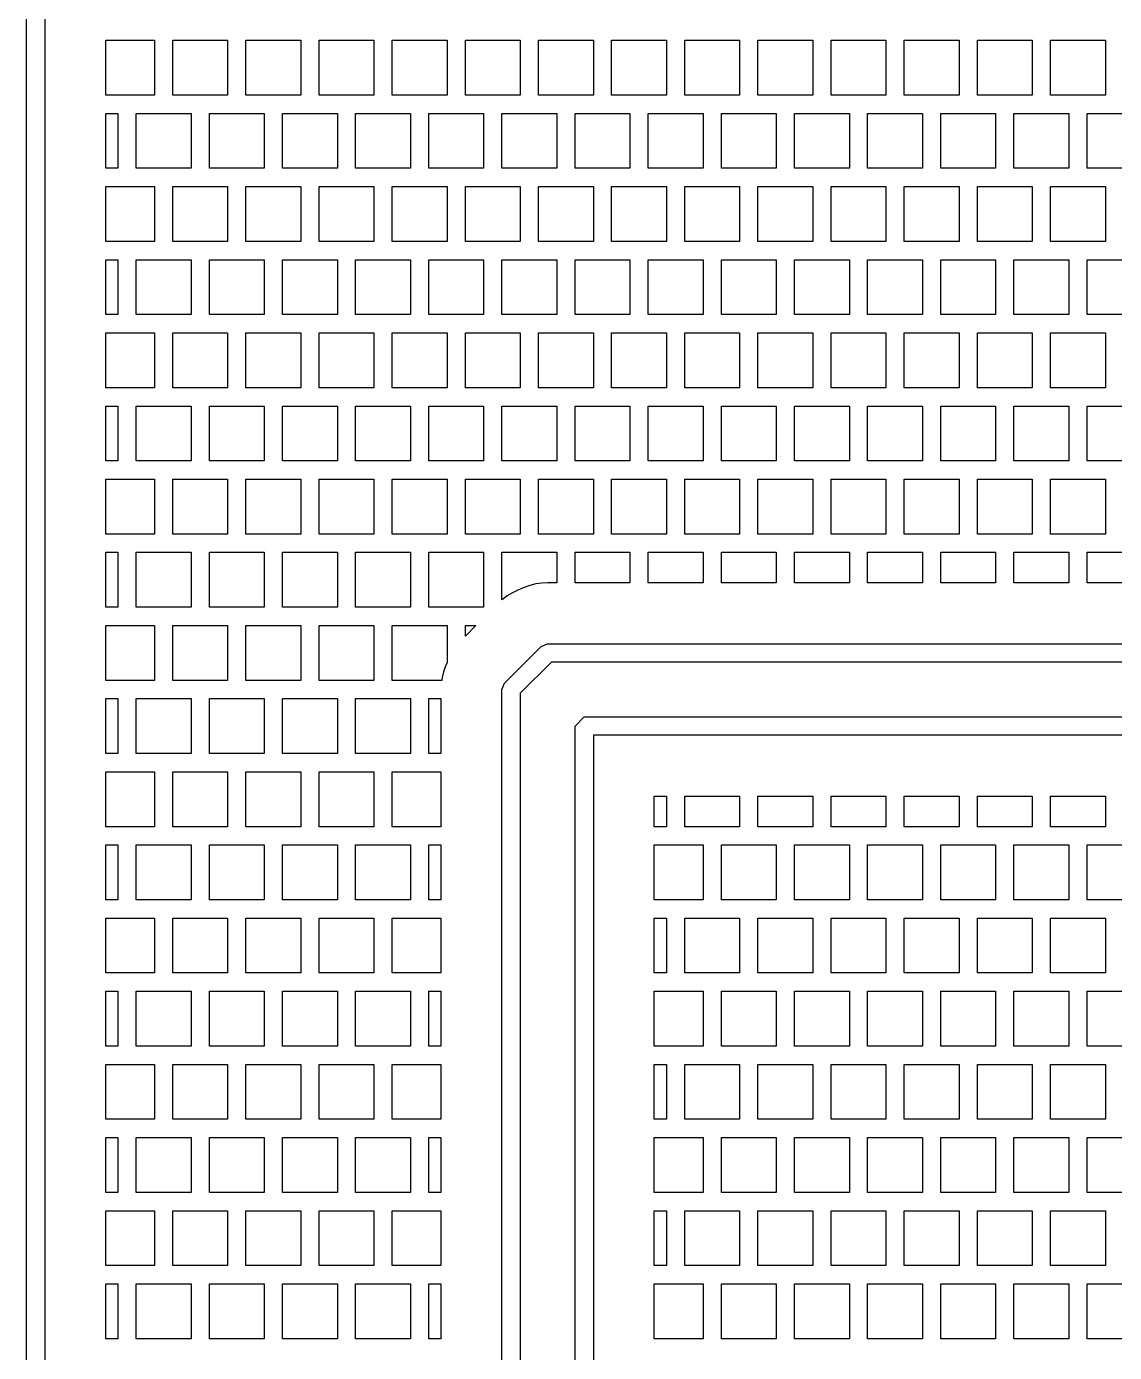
# Model space of a CAD drawing. Header units: metres. Extents: x 32 to 1978, y 32 to 1968.
# Drawn here: x 1022.5 to 1320, y 868.8 to 1231.2 of the extents above; entities that cross this region are included whole.
import ezdxf

# ---------------------------------------------------------------- set-up
doc = ezdxf.new("R2010")
doc.units = ezdxf.units.M

msp = doc.modelspace()

# ---------------------------------------------------------------- linework, layer by layer
for points in [[(1027.5, 1875.12), (1027.5, 408), (1022.5, 408), (1022.5, 1875.07)], [(1044.17, 1227.5), (1057.5, 1227.5), (1057.5, 1212.5), (1044.17, 1212.5), (1044.17, 1227.5), (1044.17, 1227.5)], [(1062.5, 1212.5), (1062.5, 1227.5), (1077.5, 1227.5), (1077.5, 1212.5), (1062.5, 1212.5), (1062.5, 1212.5)], [(1082.5, 1212.5), (1082.5, 1227.5), (1097.5, 1227.5), (1097.5, 1212.5), (1082.5, 1212.5), (1082.5, 1212.5)], [(1102.5, 1212.5), (1102.5, 1227.5), (1117.5, 1227.5), (1117.5, 1212.5), (1102.5, 1212.5), (1102.5, 1212.5)], [(1122.5, 1212.5), (1122.5, 1227.5), (1137.5, 1227.5), (1137.5, 1212.5), (1122.5, 1212.5), (1122.5, 1212.5)], [(1142.5, 1212.5), (1142.5, 1227.5), (1157.5, 1227.5), (1157.5, 1212.5), (1142.5, 1212.5), (1142.5, 1212.5)], [(1162.5, 1212.5), (1162.5, 1227.5), (1177.5, 1227.5), (1177.5, 1212.5), (1162.5, 1212.5), (1162.5, 1212.5)], [(1182.5, 1212.5), (1182.5, 1227.5), (1197.5, 1227.5), (1197.5, 1212.5), (1182.5, 1212.5), (1182.5, 1212.5)], [(1202.5, 1212.5), (1202.5, 1227.5), (1217.5, 1227.5), (1217.5, 1212.5), (1202.5, 1212.5), (1202.5, 1212.5)], [(1222.5, 1212.5), (1222.5, 1227.5), (1237.5, 1227.5), (1237.5, 1212.5), (1222.5, 1212.5), (1222.5, 1212.5)], [(1242.5, 1212.5), (1242.5, 1227.5), (1257.5, 1227.5), (1257.5, 1212.5), (1242.5, 1212.5), (1242.5, 1212.5)], [(1262.5, 1212.5), (1262.5, 1227.5), (1277.5, 1227.5), (1277.5, 1212.5), (1262.5, 1212.5), (1262.5, 1212.5)], [(1282.5, 1212.5), (1282.5, 1227.5), (1297.5, 1227.5), (1297.5, 1212.5), (1282.5, 1212.5), (1282.5, 1212.5)], [(1302.5, 1212.5), (1302.5, 1227.5), (1317.5, 1227.5), (1317.5, 1212.5), (1302.5, 1212.5), (1302.5, 1212.5)], [(1044.17, 1207.5), (1047.5, 1207.5), (1047.5, 1192.5), (1044.17, 1192.5), (1044.17, 1207.5), (1044.17, 1207.5)], [(1052.5, 1192.5), (1052.5, 1207.5), (1067.5, 1207.5), (1067.5, 1192.5), (1052.5, 1192.5), (1052.5, 1192.5)], [(1072.5, 1192.5), (1072.5, 1207.5), (1087.5, 1207.5), (1087.5, 1192.5), (1072.5, 1192.5), (1072.5, 1192.5)], [(1092.5, 1192.5), (1092.5, 1207.5), (1107.5, 1207.5), (1107.5, 1192.5), (1092.5, 1192.5), (1092.5, 1192.5)], [(1112.5, 1192.5), (1112.5, 1207.5), (1127.5, 1207.5), (1127.5, 1192.5), (1112.5, 1192.5), (1112.5, 1192.5)], [(1132.5, 1192.5), (1132.5, 1207.5), (1147.5, 1207.5), (1147.5, 1192.5), (1132.5, 1192.5), (1132.5, 1192.5)], [(1152.5, 1192.5), (1152.5, 1207.5), (1167.5, 1207.5), (1167.5, 1192.5), (1152.5, 1192.5), (1152.5, 1192.5)], [(1172.5, 1192.5), (1172.5, 1207.5), (1187.5, 1207.5), (1187.5, 1192.5), (1172.5, 1192.5), (1172.5, 1192.5)], [(1192.5, 1192.5), (1192.5, 1207.5), (1207.5, 1207.5), (1207.5, 1192.5), (1192.5, 1192.5), (1192.5, 1192.5)], [(1212.5, 1192.5), (1212.5, 1207.5), (1227.5, 1207.5), (1227.5, 1192.5), (1212.5, 1192.5), (1212.5, 1192.5)], [(1232.5, 1192.5), (1232.5, 1207.5), (1247.5, 1207.5), (1247.5, 1192.5), (1232.5, 1192.5), (1232.5, 1192.5)], [(1252.5, 1192.5), (1252.5, 1207.5), (1267.5, 1207.5), (1267.5, 1192.5), (1252.5, 1192.5), (1252.5, 1192.5)], [(1272.5, 1192.5), (1272.5, 1207.5), (1287.5, 1207.5), (1287.5, 1192.5), (1272.5, 1192.5), (1272.5, 1192.5)], [(1292.5, 1192.5), (1292.5, 1207.5), (1307.5, 1207.5), (1307.5, 1192.5), (1292.5, 1192.5), (1292.5, 1192.5)], [(1312.5, 1192.5), (1312.5, 1207.5), (1327.5, 1207.5), (1327.5, 1192.5), (1312.5, 1192.5), (1312.5, 1192.5)], [(1044.17, 1187.5), (1057.5, 1187.5), (1057.5, 1172.5), (1044.17, 1172.5), (1044.17, 1187.5), (1044.17, 1187.5)], [(1062.5, 1172.5), (1062.5, 1187.5), (1077.5, 1187.5), (1077.5, 1172.5), (1062.5, 1172.5), (1062.5, 1172.5)], [(1082.5, 1172.5), (1082.5, 1187.5), (1097.5, 1187.5), (1097.5, 1172.5), (1082.5, 1172.5), (1082.5, 1172.5)], [(1102.5, 1172.5), (1102.5, 1187.5), (1117.5, 1187.5), (1117.5, 1172.5), (1102.5, 1172.5), (1102.5, 1172.5)], [(1122.5, 1172.5), (1122.5, 1187.5), (1137.5, 1187.5), (1137.5, 1172.5), (1122.5, 1172.5), (1122.5, 1172.5)], [(1142.5, 1172.5), (1142.5, 1187.5), (1157.5, 1187.5), (1157.5, 1172.5), (1142.5, 1172.5), (1142.5, 1172.5)], [(1162.5, 1172.5), (1162.5, 1187.5), (1177.5, 1187.5), (1177.5, 1172.5), (1162.5, 1172.5), (1162.5, 1172.5)], [(1182.5, 1172.5), (1182.5, 1187.5), (1197.5, 1187.5), (1197.5, 1172.5), (1182.5, 1172.5), (1182.5, 1172.5)], [(1202.5, 1172.5), (1202.5, 1187.5), (1217.5, 1187.5), (1217.5, 1172.5), (1202.5, 1172.5), (1202.5, 1172.5)], [(1222.5, 1172.5), (1222.5, 1187.5), (1237.5, 1187.5), (1237.5, 1172.5), (1222.5, 1172.5), (1222.5, 1172.5)], [(1242.5, 1172.5), (1242.5, 1187.5), (1257.5, 1187.5), (1257.5, 1172.5), (1242.5, 1172.5), (1242.5, 1172.5)], [(1262.5, 1172.5), (1262.5, 1187.5), (1277.5, 1187.5), (1277.5, 1172.5), (1262.5, 1172.5), (1262.5, 1172.5)], [(1282.5, 1172.5), (1282.5, 1187.5), (1297.5, 1187.5), (1297.5, 1172.5), (1282.5, 1172.5), (1282.5, 1172.5)], [(1302.5, 1172.5), (1302.5, 1187.5), (1317.5, 1187.5), (1317.5, 1172.5), (1302.5, 1172.5), (1302.5, 1172.5)], [(1044.17, 1167.5), (1047.5, 1167.5), (1047.5, 1152.5), (1044.17, 1152.5), (1044.17, 1167.5), (1044.17, 1167.5)], [(1052.5, 1152.5), (1052.5, 1167.5), (1067.5, 1167.5), (1067.5, 1152.5), (1052.5, 1152.5), (1052.5, 1152.5)], [(1072.5, 1152.5), (1072.5, 1167.5), (1087.5, 1167.5), (1087.5, 1152.5), (1072.5, 1152.5), (1072.5, 1152.5)], [(1092.5, 1152.5), (1092.5, 1167.5), (1107.5, 1167.5), (1107.5, 1152.5), (1092.5, 1152.5), (1092.5, 1152.5)], [(1112.5, 1152.5), (1112.5, 1167.5), (1127.5, 1167.5), (1127.5, 1152.5), (1112.5, 1152.5), (1112.5, 1152.5)], [(1132.5, 1152.5), (1132.5, 1167.5), (1147.5, 1167.5), (1147.5, 1152.5), (1132.5, 1152.5), (1132.5, 1152.5)], [(1152.5, 1152.5), (1152.5, 1167.5), (1167.5, 1167.5), (1167.5, 1152.5), (1152.5, 1152.5), (1152.5, 1152.5)], [(1172.5, 1152.5), (1172.5, 1167.5), (1187.5, 1167.5), (1187.5, 1152.5), (1172.5, 1152.5), (1172.5, 1152.5)], [(1192.5, 1152.5), (1192.5, 1167.5), (1207.5, 1167.5), (1207.5, 1152.5), (1192.5, 1152.5), (1192.5, 1152.5)], [(1212.5, 1152.5), (1212.5, 1167.5), (1227.5, 1167.5), (1227.5, 1152.5), (1212.5, 1152.5), (1212.5, 1152.5)], [(1232.5, 1152.5), (1232.5, 1167.5), (1247.5, 1167.5), (1247.5, 1152.5), (1232.5, 1152.5), (1232.5, 1152.5)], [(1252.5, 1152.5), (1252.5, 1167.5), (1267.5, 1167.5), (1267.5, 1152.5), (1252.5, 1152.5), (1252.5, 1152.5)], [(1272.5, 1152.5), (1272.5, 1167.5), (1287.5, 1167.5), (1287.5, 1152.5), (1272.5, 1152.5), (1272.5, 1152.5)], [(1292.5, 1152.5), (1292.5, 1167.5), (1307.5, 1167.5), (1307.5, 1152.5), (1292.5, 1152.5), (1292.5, 1152.5)], [(1312.5, 1152.5), (1312.5, 1167.5), (1327.5, 1167.5), (1327.5, 1152.5), (1312.5, 1152.5), (1312.5, 1152.5)], [(1044.17, 1147.5), (1057.5, 1147.5), (1057.5, 1132.5), (1044.17, 1132.5), (1044.17, 1147.5), (1044.17, 1147.5)], [(1062.5, 1132.5), (1062.5, 1147.5), (1077.5, 1147.5), (1077.5, 1132.5), (1062.5, 1132.5), (1062.5, 1132.5)], [(1082.5, 1132.5), (1082.5, 1147.5), (1097.5, 1147.5), (1097.5, 1132.5), (1082.5, 1132.5), (1082.5, 1132.5)], [(1102.5, 1132.5), (1102.5, 1147.5), (1117.5, 1147.5), (1117.5, 1132.5), (1102.5, 1132.5), (1102.5, 1132.5)], [(1122.5, 1132.5), (1122.5, 1147.5), (1137.5, 1147.5), (1137.5, 1132.5), (1122.5, 1132.5), (1122.5, 1132.5)], [(1142.5, 1132.5), (1142.5, 1147.5), (1157.5, 1147.5), (1157.5, 1132.5), (1142.5, 1132.5), (1142.5, 1132.5)], [(1162.5, 1132.5), (1162.5, 1147.5), (1177.5, 1147.5), (1177.5, 1132.5), (1162.5, 1132.5), (1162.5, 1132.5)], [(1182.5, 1132.5), (1182.5, 1147.5), (1197.5, 1147.5), (1197.5, 1132.5), (1182.5, 1132.5), (1182.5, 1132.5)], [(1202.5, 1132.5), (1202.5, 1147.5), (1217.5, 1147.5), (1217.5, 1132.5), (1202.5, 1132.5), (1202.5, 1132.5)], [(1222.5, 1132.5), (1222.5, 1147.5), (1237.5, 1147.5), (1237.5, 1132.5), (1222.5, 1132.5), (1222.5, 1132.5)], [(1242.5, 1132.5), (1242.5, 1147.5), (1257.5, 1147.5), (1257.5, 1132.5), (1242.5, 1132.5), (1242.5, 1132.5)], [(1262.5, 1132.5), (1262.5, 1147.5), (1277.5, 1147.5), (1277.5, 1132.5), (1262.5, 1132.5), (1262.5, 1132.5)], [(1282.5, 1132.5), (1282.5, 1147.5), (1297.5, 1147.5), (1297.5, 1132.5), (1282.5, 1132.5), (1282.5, 1132.5)], [(1302.5, 1132.5), (1302.5, 1147.5), (1317.5, 1147.5), (1317.5, 1132.5), (1302.5, 1132.5), (1302.5, 1132.5)], [(1044.17, 1127.5), (1047.5, 1127.5), (1047.5, 1112.5), (1044.17, 1112.5), (1044.17, 1127.5), (1044.17, 1127.5)], [(1052.5, 1112.5), (1052.5, 1127.5), (1067.5, 1127.5), (1067.5, 1112.5), (1052.5, 1112.5), (1052.5, 1112.5)], [(1072.5, 1112.5), (1072.5, 1127.5), (1087.5, 1127.5), (1087.5, 1112.5), (1072.5, 1112.5), (1072.5, 1112.5)], [(1092.5, 1112.5), (1092.5, 1127.5), (1107.5, 1127.5), (1107.5, 1112.5), (1092.5, 1112.5), (1092.5, 1112.5)], [(1112.5, 1112.5), (1112.5, 1127.5), (1127.5, 1127.5), (1127.5, 1112.5), (1112.5, 1112.5), (1112.5, 1112.5)], [(1132.5, 1112.5), (1132.5, 1127.5), (1147.5, 1127.5), (1147.5, 1112.5), (1132.5, 1112.5), (1132.5, 1112.5)], [(1152.5, 1112.5), (1152.5, 1127.5), (1167.5, 1127.5), (1167.5, 1112.5), (1152.5, 1112.5), (1152.5, 1112.5)], [(1172.5, 1112.5), (1172.5, 1127.5), (1187.5, 1127.5), (1187.5, 1112.5), (1172.5, 1112.5), (1172.5, 1112.5)], [(1192.5, 1112.5), (1192.5, 1127.5), (1207.5, 1127.5), (1207.5, 1112.5), (1192.5, 1112.5), (1192.5, 1112.5)], [(1212.5, 1112.5), (1212.5, 1127.5), (1227.5, 1127.5), (1227.5, 1112.5), (1212.5, 1112.5), (1212.5, 1112.5)], [(1232.5, 1112.5), (1232.5, 1127.5), (1247.5, 1127.5), (1247.5, 1112.5), (1232.5, 1112.5), (1232.5, 1112.5)], [(1252.5, 1112.5), (1252.5, 1127.5), (1267.5, 1127.5), (1267.5, 1112.5), (1252.5, 1112.5), (1252.5, 1112.5)], [(1272.5, 1112.5), (1272.5, 1127.5), (1287.5, 1127.5), (1287.5, 1112.5), (1272.5, 1112.5), (1272.5, 1112.5)], [(1292.5, 1112.5), (1292.5, 1127.5), (1307.5, 1127.5), (1307.5, 1112.5), (1292.5, 1112.5), (1292.5, 1112.5)], [(1312.5, 1112.5), (1312.5, 1127.5), (1327.5, 1127.5), (1327.5, 1112.5), (1312.5, 1112.5), (1312.5, 1112.5)], [(1044.17, 1107.5), (1057.5, 1107.5), (1057.5, 1092.5), (1044.17, 1092.5), (1044.17, 1107.5), (1044.17, 1107.5)], [(1062.5, 1092.5), (1062.5, 1107.5), (1077.5, 1107.5), (1077.5, 1092.5), (1062.5, 1092.5), (1062.5, 1092.5)], [(1082.5, 1092.5), (1082.5, 1107.5), (1097.5, 1107.5), (1097.5, 1092.5), (1082.5, 1092.5), (1082.5, 1092.5)], [(1102.5, 1092.5), (1102.5, 1107.5), (1117.5, 1107.5), (1117.5, 1092.5), (1102.5, 1092.5), (1102.5, 1092.5)], [(1122.5, 1092.5), (1122.5, 1107.5), (1137.5, 1107.5), (1137.5, 1092.5), (1122.5, 1092.5), (1122.5, 1092.5)], [(1142.5, 1092.5), (1142.5, 1107.5), (1157.5, 1107.5), (1157.5, 1092.5), (1142.5, 1092.5), (1142.5, 1092.5)], [(1162.5, 1092.5), (1162.5, 1107.5), (1177.5, 1107.5), (1177.5, 1092.5), (1162.5, 1092.5), (1162.5, 1092.5)], [(1182.5, 1092.5), (1182.5, 1107.5), (1197.5, 1107.5), (1197.5, 1092.5), (1182.5, 1092.5), (1182.5, 1092.5)], [(1202.5, 1092.5), (1202.5, 1107.5), (1217.5, 1107.5), (1217.5, 1092.5), (1202.5, 1092.5), (1202.5, 1092.5)], [(1222.5, 1092.5), (1222.5, 1107.5), (1237.5, 1107.5), (1237.5, 1092.5), (1222.5, 1092.5), (1222.5, 1092.5)], [(1242.5, 1092.5), (1242.5, 1107.5), (1257.5, 1107.5), (1257.5, 1092.5), (1242.5, 1092.5), (1242.5, 1092.5)], [(1262.5, 1092.5), (1262.5, 1107.5), (1277.5, 1107.5), (1277.5, 1092.5), (1262.5, 1092.5), (1262.5, 1092.5)], [(1282.5, 1092.5), (1282.5, 1107.5), (1297.5, 1107.5), (1297.5, 1092.5), (1282.5, 1092.5), (1282.5, 1092.5)], [(1302.5, 1092.5), (1302.5, 1107.5), (1317.5, 1107.5), (1317.5, 1092.5), (1302.5, 1092.5), (1302.5, 1092.5)], [(1044.17, 1087.5), (1047.5, 1087.5), (1047.5, 1072.5), (1044.17, 1072.5), (1044.17, 1087.5), (1044.17, 1087.5)], [(1052.5, 1072.5), (1052.5, 1087.5), (1067.5, 1087.5), (1067.5, 1072.5), (1052.5, 1072.5), (1052.5, 1072.5)], [(1072.5, 1072.5), (1072.5, 1087.5), (1087.5, 1087.5), (1087.5, 1072.5), (1072.5, 1072.5), (1072.5, 1072.5)], [(1092.5, 1072.5), (1092.5, 1087.5), (1107.5, 1087.5), (1107.5, 1072.5), (1092.5, 1072.5), (1092.5, 1072.5)], [(1112.5, 1072.5), (1112.5, 1087.5), (1127.5, 1087.5), (1127.5, 1072.5), (1112.5, 1072.5), (1112.5, 1072.5)], [(1132.5, 1072.5), (1132.5, 1087.5), (1147.5, 1087.5), (1147.5, 1072.5), (1132.5, 1072.5), (1132.5, 1072.5)], [(1152.5, 1074.51), (1152.5, 1087.5), (1167.5, 1087.5), (1167.5, 1079.17), (1165, 1079.17), (1163.37, 1079.09), (1161.75, 1078.85), (1160.16, 1078.45), (1158.62, 1077.9), (1156.85, 1077.17), (1155.38, 1076.47), (1153.97, 1075.63), (1152.66, 1074.65), (1152.5, 1074.51), (1152.5, 1074.51)], [(1172.5, 1079.17), (1172.5, 1087.5), (1187.5, 1087.5), (1187.5, 1079.17), (1172.5, 1079.17), (1172.5, 1079.17)], [(1192.5, 1079.17), (1192.5, 1087.5), (1207.5, 1087.5), (1207.5, 1079.17), (1192.5, 1079.17), (1192.5, 1079.17)], [(1212.5, 1079.17), (1212.5, 1087.5), (1227.5, 1087.5), (1227.5, 1079.17), (1212.5, 1079.17), (1212.5, 1079.17)], [(1232.5, 1079.17), (1232.5, 1087.5), (1247.5, 1087.5), (1247.5, 1079.17), (1232.5, 1079.17), (1232.5, 1079.17)], [(1252.5, 1079.17), (1252.5, 1087.5), (1267.5, 1087.5), (1267.5, 1079.17), (1252.5, 1079.17), (1252.5, 1079.17)], [(1272.5, 1079.17), (1272.5, 1087.5), (1287.5, 1087.5), (1287.5, 1079.17), (1272.5, 1079.17), (1272.5, 1079.17)], [(1292.5, 1079.17), (1292.5, 1087.5), (1307.5, 1087.5), (1307.5, 1079.17), (1292.5, 1079.17), (1292.5, 1079.17)], [(1312.5, 1079.17), (1312.5, 1087.5), (1327.5, 1087.5), (1327.5, 1079.17), (1312.5, 1079.17), (1312.5, 1079.17)], [(1044.17, 1067.5), (1057.5, 1067.5), (1057.5, 1052.5), (1044.17, 1052.5), (1044.17, 1067.5), (1044.17, 1067.5)], [(1062.5, 1052.5), (1062.5, 1067.5), (1077.5, 1067.5), (1077.5, 1052.5), (1062.5, 1052.5), (1062.5, 1052.5)], [(1082.5, 1052.5), (1082.5, 1067.5), (1097.5, 1067.5), (1097.5, 1052.5), (1082.5, 1052.5), (1082.5, 1052.5)], [(1102.5, 1052.5), (1102.5, 1067.5), (1117.5, 1067.5), (1117.5, 1052.5), (1102.5, 1052.5), (1102.5, 1052.5)], [(1122.5, 1052.5), (1122.5, 1067.5), (1137.5, 1067.5), (1137.5, 1057.34), (1137.1, 1056.38), (1136.55, 1054.84), (1136.15, 1053.25), (1136.04, 1052.5), (1122.5, 1052.5), (1122.5, 1052.5)], [(1142.5, 1064.61), (1142.5, 1067.5), (1145.39, 1067.5), (1142.5, 1064.61), (1142.5, 1064.61)], [(1152.5, 1050), (1153.23, 1051.77), (1163.23, 1061.77), (1165, 1062.5), (1450, 1062.5), (1450, 1057.5), (1166.04, 1057.5), (1157.5, 1048.96), (1157.5, 811), (1152.5, 811), (1152.5, 1050), (1152.5, 1050)], [(1044.17, 1047.5), (1047.5, 1047.5), (1047.5, 1032.5), (1044.17, 1032.5), (1044.17, 1047.5), (1044.17, 1047.5)], [(1052.5, 1032.5), (1052.5, 1047.5), (1067.5, 1047.5), (1067.5, 1032.5), (1052.5, 1032.5), (1052.5, 1032.5)], [(1072.5, 1032.5), (1072.5, 1047.5), (1087.5, 1047.5), (1087.5, 1032.5), (1072.5, 1032.5), (1072.5, 1032.5)], [(1092.5, 1032.5), (1092.5, 1047.5), (1107.5, 1047.5), (1107.5, 1032.5), (1092.5, 1032.5), (1092.5, 1032.5)], [(1112.5, 1032.5), (1112.5, 1047.5), (1127.5, 1047.5), (1127.5, 1032.5), (1112.5, 1032.5), (1112.5, 1032.5)], [(1132.5, 1032.5), (1132.5, 1047.5), (1135.83, 1047.5), (1135.83, 1032.5), (1132.5, 1032.5), (1132.5, 1032.5)], [(1177.5, 1037.5), (1177.5, 811), (1172.5, 811), (1172.5, 1040), (1175, 1042.5), (1450, 1042.5), (1450, 1037.5), (1177.5, 1037.5), (1177.5, 1037.5)], [(1044.17, 1027.5), (1057.5, 1027.5), (1057.5, 1012.5), (1044.17, 1012.5), (1044.17, 1027.5), (1044.17, 1027.5)], [(1062.5, 1012.5), (1062.5, 1027.5), (1077.5, 1027.5), (1077.5, 1012.5), (1062.5, 1012.5), (1062.5, 1012.5)], [(1082.5, 1012.5), (1082.5, 1027.5), (1097.5, 1027.5), (1097.5, 1012.5), (1082.5, 1012.5), (1082.5, 1012.5)], [(1102.5, 1012.5), (1102.5, 1027.5), (1117.5, 1027.5), (1117.5, 1012.5), (1102.5, 1012.5), (1102.5, 1012.5)], [(1122.5, 1012.5), (1122.5, 1027.5), (1135.83, 1027.5), (1135.83, 1012.5), (1122.5, 1012.5), (1122.5, 1012.5)], [(1197.5, 1020.83), (1197.5, 1012.5), (1194.17, 1012.5), (1194.17, 1020.83), (1197.5, 1020.83), (1197.5, 1020.83)], [(1197.5, 1020.83), (1197.5, 1012.5), (1194.17, 1012.5), (1194.17, 1020.83), (1197.5, 1020.83), (1197.5, 1020.83)], [(1197.5, 1020.83), (1197.5, 1012.5), (1194.17, 1012.5), (1194.17, 1020.83), (1197.5, 1020.83), (1197.5, 1020.83)], [(1202.5, 1012.5), (1202.5, 1020.83), (1217.5, 1020.83), (1217.5, 1012.5), (1202.5, 1012.5), (1202.5, 1012.5)], [(1202.5, 1012.5), (1202.5, 1020.83), (1217.5, 1020.83), (1217.5, 1012.5), (1202.5, 1012.5), (1202.5, 1012.5)], [(1202.5, 1012.5), (1202.5, 1020.83), (1217.5, 1020.83), (1217.5, 1012.5), (1202.5, 1012.5), (1202.5, 1012.5)], [(1222.5, 1012.5), (1222.5, 1020.83), (1237.5, 1020.83), (1237.5, 1012.5), (1222.5, 1012.5), (1222.5, 1012.5)], [(1222.5, 1012.5), (1222.5, 1020.83), (1237.5, 1020.83), (1237.5, 1012.5), (1222.5, 1012.5), (1222.5, 1012.5)], [(1222.5, 1012.5), (1222.5, 1020.83), (1237.5, 1020.83), (1237.5, 1012.5), (1222.5, 1012.5), (1222.5, 1012.5)], [(1242.5, 1012.5), (1242.5, 1020.83), (1257.5, 1020.83), (1257.5, 1012.5), (1242.5, 1012.5), (1242.5, 1012.5)], [(1242.5, 1012.5), (1242.5, 1020.83), (1257.5, 1020.83), (1257.5, 1012.5), (1242.5, 1012.5), (1242.5, 1012.5)], [(1242.5, 1012.5), (1242.5, 1020.83), (1257.5, 1020.83), (1257.5, 1012.5), (1242.5, 1012.5), (1242.5, 1012.5)], [(1262.5, 1012.5), (1262.5, 1020.83), (1277.5, 1020.83), (1277.5, 1012.5), (1262.5, 1012.5), (1262.5, 1012.5)], [(1262.5, 1012.5), (1262.5, 1020.83), (1277.5, 1020.83), (1277.5, 1012.5), (1262.5, 1012.5), (1262.5, 1012.5)], [(1262.5, 1012.5), (1262.5, 1020.83), (1277.5, 1020.83), (1277.5, 1012.5), (1262.5, 1012.5), (1262.5, 1012.5)], [(1282.5, 1012.5), (1282.5, 1020.83), (1297.5, 1020.83), (1297.5, 1012.5), (1282.5, 1012.5), (1282.5, 1012.5)], [(1282.5, 1012.5), (1282.5, 1020.83), (1297.5, 1020.83), (1297.5, 1012.5), (1282.5, 1012.5), (1282.5, 1012.5)], [(1282.5, 1012.5), (1282.5, 1020.83), (1297.5, 1020.83), (1297.5, 1012.5), (1282.5, 1012.5), (1282.5, 1012.5)], [(1302.5, 1012.5), (1302.5, 1020.83), (1317.5, 1020.83), (1317.5, 1012.5), (1302.5, 1012.5), (1302.5, 1012.5)], [(1302.5, 1012.5), (1302.5, 1020.83), (1317.5, 1020.83), (1317.5, 1012.5), (1302.5, 1012.5), (1302.5, 1012.5)], [(1302.5, 1012.5), (1302.5, 1020.83), (1317.5, 1020.83), (1317.5, 1012.5), (1302.5, 1012.5), (1302.5, 1012.5)], [(1044.17, 1007.5), (1047.5, 1007.5), (1047.5, 992.5), (1044.17, 992.5), (1044.17, 1007.5), (1044.17, 1007.5)], [(1052.5, 992.5), (1052.5, 1007.5), (1067.5, 1007.5), (1067.5, 992.5), (1052.5, 992.5), (1052.5, 992.5)], [(1072.5, 992.5), (1072.5, 1007.5), (1087.5, 1007.5), (1087.5, 992.5), (1072.5, 992.5), (1072.5, 992.5)], [(1092.5, 992.5), (1092.5, 1007.5), (1107.5, 1007.5), (1107.5, 992.5), (1092.5, 992.5), (1092.5, 992.5)], [(1112.5, 992.5), (1112.5, 1007.5), (1127.5, 1007.5), (1127.5, 992.5), (1112.5, 992.5), (1112.5, 992.5)], [(1132.5, 992.5), (1132.5, 1007.5), (1135.83, 1007.5), (1135.83, 992.5), (1132.5, 992.5), (1132.5, 992.5)], [(1132.5, 992.5), (1132.5, 1007.5), (1135.83, 1007.5), (1135.83, 992.5), (1132.5, 992.5), (1132.5, 992.5)], [(1194.17, 1007.5), (1207.5, 1007.5), (1207.5, 992.5), (1194.17, 992.5), (1194.17, 1007.5), (1194.17, 1007.5)], [(1212.5, 992.5), (1212.5, 1007.5), (1227.5, 1007.5), (1227.5, 992.5), (1212.5, 992.5), (1212.5, 992.5)], [(1232.5, 992.5), (1232.5, 1007.5), (1247.5, 1007.5), (1247.5, 992.5), (1232.5, 992.5), (1232.5, 992.5)], [(1252.5, 992.5), (1252.5, 1007.5), (1267.5, 1007.5), (1267.5, 992.5), (1252.5, 992.5), (1252.5, 992.5)], [(1272.5, 992.5), (1272.5, 1007.5), (1287.5, 1007.5), (1287.5, 992.5), (1272.5, 992.5), (1272.5, 992.5)], [(1292.5, 992.5), (1292.5, 1007.5), (1307.5, 1007.5), (1307.5, 992.5), (1292.5, 992.5), (1292.5, 992.5)], [(1312.5, 992.5), (1312.5, 1007.5), (1327.5, 1007.5), (1327.5, 992.5), (1312.5, 992.5), (1312.5, 992.5)], [(1044.17, 987.5), (1057.5, 987.5), (1057.5, 972.5), (1044.17, 972.5), (1044.17, 987.5), (1044.17, 987.5)], [(1062.5, 972.5), (1062.5, 987.5), (1077.5, 987.5), (1077.5, 972.5), (1062.5, 972.5), (1062.5, 972.5)], [(1082.5, 972.5), (1082.5, 987.5), (1097.5, 987.5), (1097.5, 972.5), (1082.5, 972.5), (1082.5, 972.5)], [(1102.5, 972.5), (1102.5, 987.5), (1117.5, 987.5), (1117.5, 972.5), (1102.5, 972.5), (1102.5, 972.5)], [(1122.5, 972.5), (1122.5, 987.5), (1135.83, 987.5), (1135.83, 972.5), (1122.5, 972.5), (1122.5, 972.5)], [(1194.17, 987.5), (1197.5, 987.5), (1197.5, 972.5), (1194.17, 972.5), (1194.17, 987.5), (1194.17, 987.5)], [(1194.17, 987.5), (1197.5, 987.5), (1197.5, 972.5), (1194.17, 972.5), (1194.17, 987.5), (1194.17, 987.5)], [(1202.5, 972.5), (1202.5, 987.5), (1217.5, 987.5), (1217.5, 972.5), (1202.5, 972.5), (1202.5, 972.5)], [(1222.5, 972.5), (1222.5, 987.5), (1237.5, 987.5), (1237.5, 972.5), (1222.5, 972.5), (1222.5, 972.5)], [(1242.5, 972.5), (1242.5, 987.5), (1257.5, 987.5), (1257.5, 972.5), (1242.5, 972.5), (1242.5, 972.5)], [(1262.5, 972.5), (1262.5, 987.5), (1277.5, 987.5), (1277.5, 972.5), (1262.5, 972.5), (1262.5, 972.5)], [(1282.5, 972.5), (1282.5, 987.5), (1297.5, 987.5), (1297.5, 972.5), (1282.5, 972.5), (1282.5, 972.5)], [(1302.5, 972.5), (1302.5, 987.5), (1317.5, 987.5), (1317.5, 972.5), (1302.5, 972.5), (1302.5, 972.5)], [(1044.17, 967.5), (1047.5, 967.5), (1047.5, 952.5), (1044.17, 952.5), (1044.17, 967.5), (1044.17, 967.5)], [(1052.5, 952.5), (1052.5, 967.5), (1067.5, 967.5), (1067.5, 952.5), (1052.5, 952.5), (1052.5, 952.5)], [(1072.5, 952.5), (1072.5, 967.5), (1087.5, 967.5), (1087.5, 952.5), (1072.5, 952.5), (1072.5, 952.5)], [(1092.5, 952.5), (1092.5, 967.5), (1107.5, 967.5), (1107.5, 952.5), (1092.5, 952.5), (1092.5, 952.5)], [(1112.5, 952.5), (1112.5, 967.5), (1127.5, 967.5), (1127.5, 952.5), (1112.5, 952.5), (1112.5, 952.5)], [(1132.5, 952.5), (1132.5, 967.5), (1135.83, 967.5), (1135.83, 952.5), (1132.5, 952.5), (1132.5, 952.5)], [(1132.5, 952.5), (1132.5, 967.5), (1135.83, 967.5), (1135.83, 952.5), (1132.5, 952.5), (1132.5, 952.5)], [(1194.17, 967.5), (1207.5, 967.5), (1207.5, 952.5), (1194.17, 952.5), (1194.17, 967.5), (1194.17, 967.5)], [(1212.5, 952.5), (1212.5, 967.5), (1227.5, 967.5), (1227.5, 952.5), (1212.5, 952.5), (1212.5, 952.5)], [(1232.5, 952.5), (1232.5, 967.5), (1247.5, 967.5), (1247.5, 952.5), (1232.5, 952.5), (1232.5, 952.5)], [(1252.5, 952.5), (1252.5, 967.5), (1267.5, 967.5), (1267.5, 952.5), (1252.5, 952.5), (1252.5, 952.5)], [(1272.5, 952.5), (1272.5, 967.5), (1287.5, 967.5), (1287.5, 952.5), (1272.5, 952.5), (1272.5, 952.5)], [(1292.5, 952.5), (1292.5, 967.5), (1307.5, 967.5), (1307.5, 952.5), (1292.5, 952.5), (1292.5, 952.5)], [(1312.5, 952.5), (1312.5, 967.5), (1327.5, 967.5), (1327.5, 952.5), (1312.5, 952.5), (1312.5, 952.5)], [(1044.17, 947.5), (1057.5, 947.5), (1057.5, 932.5), (1044.17, 932.5), (1044.17, 947.5), (1044.17, 947.5)], [(1062.5, 932.5), (1062.5, 947.5), (1077.5, 947.5), (1077.5, 932.5), (1062.5, 932.5), (1062.5, 932.5)], [(1082.5, 932.5), (1082.5, 947.5), (1097.5, 947.5), (1097.5, 932.5), (1082.5, 932.5), (1082.5, 932.5)], [(1102.5, 932.5), (1102.5, 947.5), (1117.5, 947.5), (1117.5, 932.5), (1102.5, 932.5), (1102.5, 932.5)], [(1122.5, 932.5), (1122.5, 947.5), (1135.83, 947.5), (1135.83, 932.5), (1122.5, 932.5), (1122.5, 932.5)], [(1194.17, 947.5), (1197.5, 947.5), (1197.5, 932.5), (1194.17, 932.5), (1194.17, 947.5), (1194.17, 947.5)], [(1194.17, 947.5), (1197.5, 947.5), (1197.5, 932.5), (1194.17, 932.5), (1194.17, 947.5), (1194.17, 947.5)], [(1202.5, 932.5), (1202.5, 947.5), (1217.5, 947.5), (1217.5, 932.5), (1202.5, 932.5), (1202.5, 932.5)], [(1222.5, 932.5), (1222.5, 947.5), (1237.5, 947.5), (1237.5, 932.5), (1222.5, 932.5), (1222.5, 932.5)], [(1242.5, 932.5), (1242.5, 947.5), (1257.5, 947.5), (1257.5, 932.5), (1242.5, 932.5), (1242.5, 932.5)], [(1262.5, 932.5), (1262.5, 947.5), (1277.5, 947.5), (1277.5, 932.5), (1262.5, 932.5), (1262.5, 932.5)], [(1282.5, 932.5), (1282.5, 947.5), (1297.5, 947.5), (1297.5, 932.5), (1282.5, 932.5), (1282.5, 932.5)], [(1302.5, 932.5), (1302.5, 947.5), (1317.5, 947.5), (1317.5, 932.5), (1302.5, 932.5), (1302.5, 932.5)], [(1044.17, 927.5), (1047.5, 927.5), (1047.5, 912.5), (1044.17, 912.5), (1044.17, 927.5), (1044.17, 927.5)], [(1052.5, 912.5), (1052.5, 927.5), (1067.5, 927.5), (1067.5, 912.5), (1052.5, 912.5), (1052.5, 912.5)], [(1072.5, 912.5), (1072.5, 927.5), (1087.5, 927.5), (1087.5, 912.5), (1072.5, 912.5), (1072.5, 912.5)], [(1092.5, 912.5), (1092.5, 927.5), (1107.5, 927.5), (1107.5, 912.5), (1092.5, 912.5), (1092.5, 912.5)], [(1112.5, 912.5), (1112.5, 927.5), (1127.5, 927.5), (1127.5, 912.5), (1112.5, 912.5), (1112.5, 912.5)], [(1132.5, 912.5), (1132.5, 927.5), (1135.83, 927.5), (1135.83, 912.5), (1132.5, 912.5), (1132.5, 912.5)], [(1132.5, 912.5), (1132.5, 927.5), (1135.83, 927.5), (1135.83, 912.5), (1132.5, 912.5), (1132.5, 912.5)], [(1194.17, 927.5), (1207.5, 927.5), (1207.5, 912.5), (1194.17, 912.5), (1194.17, 927.5), (1194.17, 927.5)], [(1212.5, 912.5), (1212.5, 927.5), (1227.5, 927.5), (1227.5, 912.5), (1212.5, 912.5), (1212.5, 912.5)], [(1232.5, 912.5), (1232.5, 927.5), (1247.5, 927.5), (1247.5, 912.5), (1232.5, 912.5), (1232.5, 912.5)], [(1252.5, 912.5), (1252.5, 927.5), (1267.5, 927.5), (1267.5, 912.5), (1252.5, 912.5), (1252.5, 912.5)], [(1272.5, 912.5), (1272.5, 927.5), (1287.5, 927.5), (1287.5, 912.5), (1272.5, 912.5), (1272.5, 912.5)], [(1292.5, 912.5), (1292.5, 927.5), (1307.5, 927.5), (1307.5, 912.5), (1292.5, 912.5), (1292.5, 912.5)], [(1312.5, 912.5), (1312.5, 927.5), (1327.5, 927.5), (1327.5, 912.5), (1312.5, 912.5), (1312.5, 912.5)], [(1044.17, 907.5), (1057.5, 907.5), (1057.5, 892.5), (1044.17, 892.5), (1044.17, 907.5), (1044.17, 907.5)], [(1062.5, 892.5), (1062.5, 907.5), (1077.5, 907.5), (1077.5, 892.5), (1062.5, 892.5), (1062.5, 892.5)], [(1082.5, 892.5), (1082.5, 907.5), (1097.5, 907.5), (1097.5, 892.5), (1082.5, 892.5), (1082.5, 892.5)], [(1102.5, 892.5), (1102.5, 907.5), (1117.5, 907.5), (1117.5, 892.5), (1102.5, 892.5), (1102.5, 892.5)], [(1122.5, 892.5), (1122.5, 907.5), (1135.83, 907.5), (1135.83, 892.5), (1122.5, 892.5), (1122.5, 892.5)], [(1194.17, 907.5), (1197.5, 907.5), (1197.5, 892.5), (1194.17, 892.5), (1194.17, 907.5), (1194.17, 907.5)], [(1194.17, 907.5), (1197.5, 907.5), (1197.5, 892.5), (1194.17, 892.5), (1194.17, 907.5), (1194.17, 907.5)], [(1202.5, 892.5), (1202.5, 907.5), (1217.5, 907.5), (1217.5, 892.5), (1202.5, 892.5), (1202.5, 892.5)], [(1222.5, 892.5), (1222.5, 907.5), (1237.5, 907.5), (1237.5, 892.5), (1222.5, 892.5), (1222.5, 892.5)], [(1242.5, 892.5), (1242.5, 907.5), (1257.5, 907.5), (1257.5, 892.5), (1242.5, 892.5), (1242.5, 892.5)], [(1262.5, 892.5), (1262.5, 907.5), (1277.5, 907.5), (1277.5, 892.5), (1262.5, 892.5), (1262.5, 892.5)], [(1282.5, 892.5), (1282.5, 907.5), (1297.5, 907.5), (1297.5, 892.5), (1282.5, 892.5), (1282.5, 892.5)], [(1302.5, 892.5), (1302.5, 907.5), (1317.5, 907.5), (1317.5, 892.5), (1302.5, 892.5), (1302.5, 892.5)], [(1044.17, 887.5), (1047.5, 887.5), (1047.5, 872.5), (1044.17, 872.5), (1044.17, 887.5), (1044.17, 887.5)], [(1052.5, 872.5), (1052.5, 887.5), (1067.5, 887.5), (1067.5, 872.5), (1052.5, 872.5), (1052.5, 872.5)], [(1072.5, 872.5), (1072.5, 887.5), (1087.5, 887.5), (1087.5, 872.5), (1072.5, 872.5), (1072.5, 872.5)], [(1092.5, 872.5), (1092.5, 887.5), (1107.5, 887.5), (1107.5, 872.5), (1092.5, 872.5), (1092.5, 872.5)], [(1112.5, 872.5), (1112.5, 887.5), (1127.5, 887.5), (1127.5, 872.5), (1112.5, 872.5), (1112.5, 872.5)], [(1132.5, 872.5), (1132.5, 887.5), (1135.83, 887.5), (1135.83, 872.5), (1132.5, 872.5), (1132.5, 872.5)], [(1132.5, 872.5), (1132.5, 887.5), (1135.83, 887.5), (1135.83, 872.5), (1132.5, 872.5), (1132.5, 872.5)], [(1194.17, 887.5), (1207.5, 887.5), (1207.5, 872.5), (1194.17, 872.5), (1194.17, 887.5), (1194.17, 887.5)], [(1212.5, 872.5), (1212.5, 887.5), (1227.5, 887.5), (1227.5, 872.5), (1212.5, 872.5), (1212.5, 872.5)], [(1232.5, 872.5), (1232.5, 887.5), (1247.5, 887.5), (1247.5, 872.5), (1232.5, 872.5), (1232.5, 872.5)], [(1252.5, 872.5), (1252.5, 887.5), (1267.5, 887.5), (1267.5, 872.5), (1252.5, 872.5), (1252.5, 872.5)], [(1272.5, 872.5), (1272.5, 887.5), (1287.5, 887.5), (1287.5, 872.5), (1272.5, 872.5), (1272.5, 872.5)], [(1292.5, 872.5), (1292.5, 887.5), (1307.5, 887.5), (1307.5, 872.5), (1292.5, 872.5), (1292.5, 872.5)], [(1312.5, 872.5), (1312.5, 887.5), (1327.5, 887.5), (1327.5, 872.5), (1312.5, 872.5), (1312.5, 872.5)]]:
    msp.add_lwpolyline(points)

doc.saveas('drawing.dxf')
